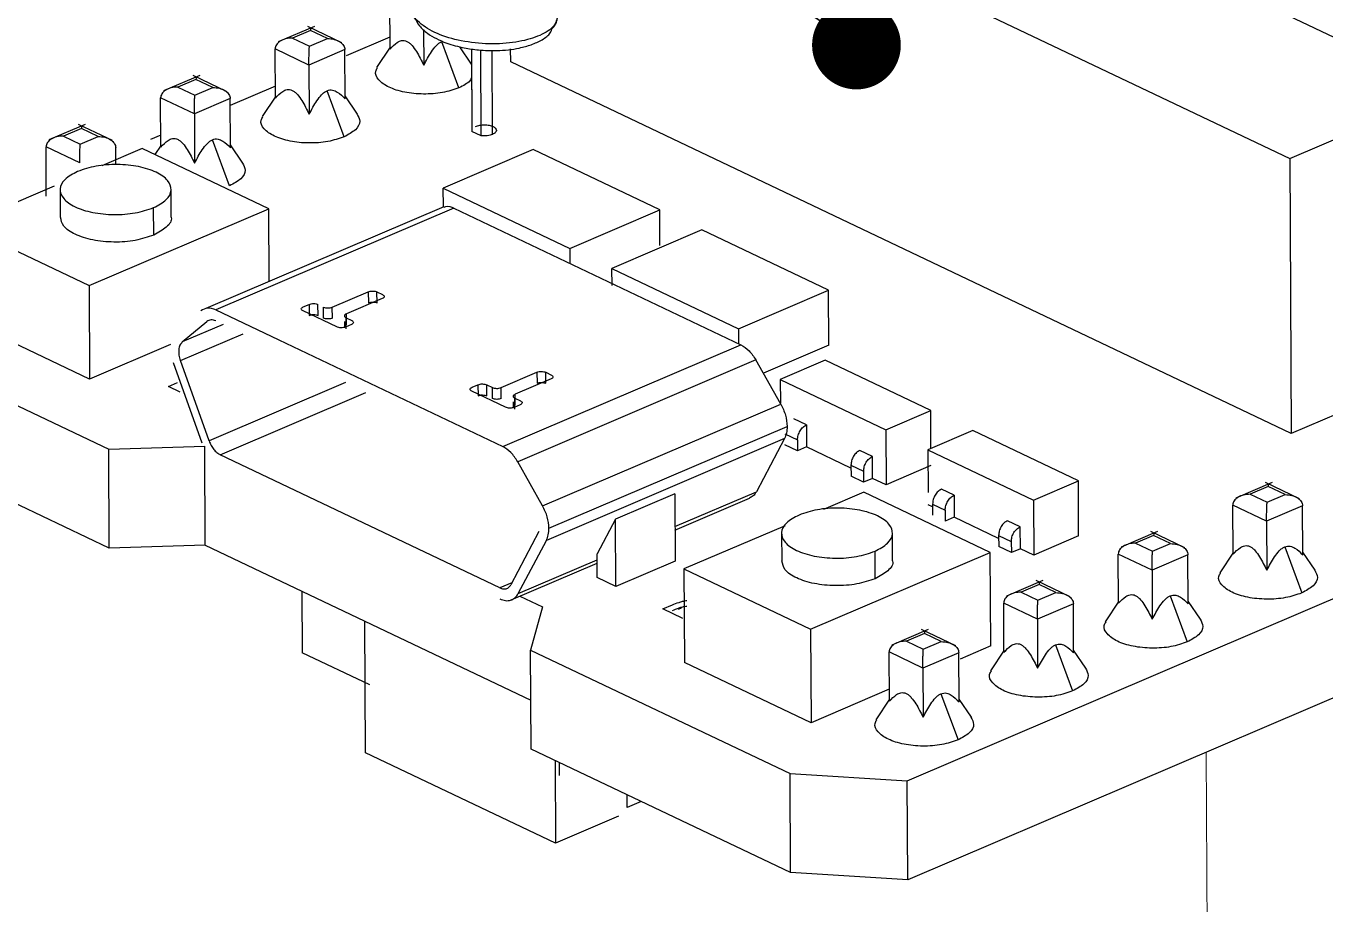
# Model space of a CAD drawing. Header units: millimetres. Extents: x 0 to 415, y 5 to 292.
# Drawn here: x 164.17 to 185.25, y 167.01 to 181.26 of the extents above; entities that cross this region are included whole.
import ezdxf

# ---------------------------------------------------------------- set-up
doc = ezdxf.new("R2010")
doc.units = ezdxf.units.MM
doc.linetypes.add('PHANTOM', pattern=[12.7, 6.35, -1.27, 1.27, -1.27, 1.27, -1.27])
doc.dimstyles.new('SLDDIMSTYLE0', dxfattribs={"dimtxt": 0.18, "dimasz": 1.44, "dimexe": 0, "dimexo": 0.0625, "dimgap": 0, "dimtad": 0, "dimtih": 1, "dimtoh": 1, "dimdec": 0, "dimrnd": 1e-09, "dimzin": 0, "dimdsep": 46, "dimtxsty": 'Standard', "dimblk1": 'DOT', "dimblk2": 'DOT', "dimsah": 1, "dimcen": 0.09, "dimadec": 0, "dimazin": 0, "dimtfac": 1.44, "dimtdec": 0, "dimtofl": 0, "dimtmove": 0, "dimatfit": 3, "dimldrblk": 'DOT', "dimfxl": 1, "dimfrac": 2, "dimtolj": 1, "dimtzin": 0, "dimarcsym": 0})

# ---------------------------------------------------------------- blocks, each defined once
blk = doc.blocks.new('_Dot')
at = {"color": 0, "linetype": 'ByBlock', "lineweight": -2}
blk.add_line((-0.5, 0), (-1, 0), dxfattribs=at)
at = {"color": 0, "linetype": 'ByBlock', "const_width": 0.5}
blk.add_lwpolyline([(-0.25, 0, 1), (0.25, 0, 1)], format="xyb", close=True, dxfattribs=at)

msp = doc.modelspace()

# ---------------------------------------------------------------- linework, layer by layer
at = {"color": 7, "linetype": 'Continuous', "lineweight": 25}
for p, q in [((187.229, 180.198), (174.566, 186.23)), ((172.015, 185.139), (184.677, 179.107)), ((178.471, 169.012), (212.408, 183.521)), ((212.416, 181.915), (178.479, 167.406)), ((170.08, 180.883), (170.076, 181.681)), ((168.853, 181.251), (168.263, 180.999)), ((169.299, 180.987), (168.744, 181.251)), ((168.79, 181.186), (168.498, 181.062)), ((168.498, 181.062), (168.772, 180.931)), ((168.772, 180.931), (169.064, 181.056)), ((169.064, 181.056), (168.79, 181.186)), ((170.079, 181.076), (169.367, 180.772)), ((170.624, 181.199), (170.627, 180.622)), ((168.764, 180.625), (168.217, 180.886)), ((168.221, 180.088), (168.217, 180.886)), ((169.348, 180.875), (168.764, 180.625)), ((169.352, 180.077), (169.348, 180.875)), ((170.084, 180.916), (169.863, 180.583)), ((171.195, 180.254), (170.918, 181.003)), ((171.403, 180.637), (171.21, 180.919)), ((171.402, 180.886), (171.408, 179.577)), ((171.403, 180.886), (171.409, 179.547)), ((171.558, 179.476), (171.551, 180.868)), ((172.038, 180.676), (172.036, 180.885)), ((168.764, 180.625), (168.768, 179.827)), ((184.7, 174.645), (172.038, 180.676)), ((166.994, 180.456), (166.404, 180.204)), ((167.44, 180.192), (166.885, 180.456)), ((166.931, 180.392), (166.639, 180.267)), ((166.639, 180.267), (166.913, 180.137)), ((166.913, 180.137), (167.205, 180.261)), ((167.205, 180.261), (166.931, 180.392)), ((168.22, 180.282), (167.489, 179.969)), ((169.336, 179.459), (169.059, 180.208)), ((184.677, 179.107), (187.229, 180.198)), ((166.905, 179.831), (166.358, 180.091)), ((166.362, 179.293), (166.358, 180.091)), ((167.488, 180.08), (166.905, 179.831)), ((167.493, 179.282), (167.488, 180.08)), ((168.225, 180.121), (168.004, 179.788)), ((169.553, 179.83), (169.351, 180.124)), ((166.905, 179.831), (166.909, 179.033)), ((165.135, 179.662), (164.545, 179.409)), ((165.072, 179.597), (164.78, 179.472)), ((165.58, 179.398), (165.026, 179.662)), ((165.346, 179.466), (165.072, 179.597)), ((164.78, 179.472), (165.054, 179.342)), ((165.054, 179.342), (165.346, 179.466)), ((166.361, 179.487), (166.196, 179.416)), ((167.477, 178.665), (167.2, 179.413)), ((171.558, 179.476), (171.409, 179.547)), ((165.046, 179.036), (164.499, 179.297)), ((164.503, 178.499), (164.499, 179.297)), ((166.061, 179.271), (165.406, 178.991)), ((165.631, 179.008), (165.629, 179.285)), ((168.115, 178.293), (166.061, 179.271)), ((166.366, 179.326), (166.265, 179.174)), ((167.693, 179.035), (167.492, 179.329)), ((172.401, 179.252), (170.943, 178.628)), ((174.455, 178.274), (172.401, 179.252)), ((184.677, 179.107), (184.7, 174.645)), ((164.631, 178.659), (163.145, 178.024)), ((164.728, 178.6), (164.73, 178.154)), ((166.53, 178.163), (166.528, 178.609)), ((170.945, 178.328), (170.943, 178.628)), ((170.943, 178.628), (172.997, 177.65)), ((166.246, 177.865), (166.244, 178.311)), ((170.953, 178.326), (167.089, 176.674)), ((171.117, 178.303), (167.253, 176.651)), ((171.117, 178.303), (175.773, 176.085)), ((165.198, 177.046), (168.115, 178.293)), ((168.121, 177.115), (168.115, 178.293)), ((172.997, 177.65), (174.455, 178.274)), ((174.458, 177.695), (174.455, 178.274)), ((163.145, 178.024), (165.198, 177.046)), ((175.139, 177.948), (173.681, 177.324)), ((177.193, 176.969), (175.139, 177.948)), ((172.997, 177.65), (172.998, 177.407)), ((173.682, 177.049), (173.681, 177.324)), ((173.681, 177.324), (175.734, 176.346)), ((165.198, 177.046), (165.206, 175.529)), ((169.143, 176.695), (169.727, 176.944)), ((169.955, 176.836), (169.372, 176.586)), ((169.727, 176.944), (169.728, 176.766)), ((169.868, 176.943), (169.959, 176.9)), ((169.869, 176.765), (169.868, 176.943)), ((175.734, 176.346), (177.193, 176.969)), ((177.197, 176.077), (177.193, 176.969)), ((167.253, 176.651), (171.909, 174.433)), ((169.215, 176.375), (168.668, 176.636)), ((168.672, 176.7), (168.769, 176.741)), ((168.769, 176.741), (168.77, 176.563)), ((168.912, 176.562), (168.911, 176.74)), ((169.003, 176.518), (169.002, 176.697)), ((169.144, 176.517), (169.143, 176.695)), ((165.206, 175.529), (163.153, 176.507)), ((166.71, 176.131), (167.109, 176.463)), ((169.34, 176.465), (169.341, 176.376)), ((169.454, 176.415), (169.357, 176.374)), ((169.367, 176.523), (169.458, 176.479)), ((169.368, 176.344), (169.367, 176.523)), ((169.372, 176.408), (169.372, 176.586)), ((161.306, 176.398), (165.516, 174.393)), ((175.734, 176.346), (175.736, 176.103)), ((166.518, 176.089), (165.206, 175.529)), ((171.909, 174.433), (175.773, 176.085)), ((177.197, 176.077), (176.138, 175.624)), ((166.559, 175.798), (167.025, 174.496)), ((167.145, 174.525), (166.678, 175.828)), ((176.016, 175.839), (172.152, 174.187)), ((176.42, 175.124), (176.016, 175.839)), ((177.14, 175.834), (176.411, 175.522)), ((178.852, 175.018), (177.14, 175.834)), ((171.881, 175.391), (172.464, 175.64)), ((172.464, 175.64), (172.465, 175.462)), ((172.606, 175.639), (172.697, 175.595)), ((172.607, 175.46), (172.606, 175.639)), ((187.252, 175.736), (184.7, 174.645)), ((166.487, 175.408), (166.633, 175.471)), ((166.675, 175.319), (166.487, 175.408)), ((171.41, 175.396), (171.507, 175.437)), ((171.507, 175.437), (171.508, 175.259)), ((171.649, 175.436), (171.74, 175.392)), ((171.649, 175.257), (171.649, 175.436)), ((171.741, 175.214), (171.74, 175.392)), ((171.882, 175.212), (171.881, 175.391)), ((172.693, 175.532), (172.109, 175.282)), ((176.411, 175.522), (176.413, 175.136)), ((176.411, 175.522), (178.123, 174.707)), ((171.953, 175.071), (171.406, 175.332)), ((172.078, 175.161), (172.079, 175.071)), ((172.105, 175.219), (172.196, 175.175)), ((172.106, 175.04), (172.105, 175.219)), ((172.11, 175.104), (172.109, 175.282)), ((172.192, 175.111), (172.094, 175.07)), ((172.556, 173.472), (176.42, 175.124)), ((178.123, 174.707), (178.852, 175.018)), ((178.855, 174.401), (178.852, 175.018)), ((165.524, 172.786), (161.315, 174.791)), ((172.658, 173.109), (176.522, 174.761)), ((176.836, 174.785), (176.631, 174.883)), ((176.836, 174.785), (176.838, 174.428)), ((176.48, 174.564), (172.616, 172.912)), ((176.48, 174.564), (176.024, 173.701)), ((176.486, 174.642), (176.691, 174.544)), ((176.691, 174.544), (176.692, 174.366)), ((178.123, 174.707), (178.127, 173.814)), ((179.536, 174.692), (178.807, 174.381)), ((181.247, 173.877), (179.536, 174.692)), ((165.516, 174.393), (167.075, 174.441)), ((165.524, 172.786), (165.516, 174.393)), ((167.083, 172.834), (167.075, 174.441)), ((171.862, 172.141), (167.325, 174.302)), ((176.692, 174.366), (176.487, 174.464)), ((176.838, 174.428), (176.692, 174.366)), ((177.558, 174.085), (176.838, 174.428)), ((177.908, 174.275), (177.703, 174.372)), ((178.807, 174.381), (178.811, 173.687)), ((178.807, 174.381), (180.518, 173.566)), ((172.556, 173.472), (172.152, 174.187)), ((177.558, 174.132), (177.763, 174.034)), ((177.558, 174.132), (177.559, 173.953)), ((177.91, 173.918), (177.908, 174.275)), ((178.856, 174.126), (178.127, 173.814)), ((177.764, 173.855), (177.559, 173.953)), ((177.763, 174.034), (177.764, 173.855)), ((177.91, 173.918), (177.764, 173.855)), ((178.127, 173.814), (177.91, 173.918)), ((180.518, 173.566), (181.247, 173.877)), ((181.252, 172.985), (181.247, 173.877)), ((174.699, 173.667), (173.736, 173.255)), ((174.699, 173.667), (174.704, 172.575)), ((177.765, 173.695), (177.11, 173.415)), ((179.819, 172.717), (177.765, 173.695)), ((179.232, 173.644), (179.027, 173.742)), ((184.39, 173.85), (183.8, 173.598)), ((184.327, 173.785), (184.036, 173.661)), ((184.036, 173.661), (184.309, 173.53)), ((184.836, 173.586), (184.281, 173.85)), ((184.601, 173.655), (184.327, 173.785)), ((174.702, 173.08), (175.911, 173.597)), ((178.882, 173.455), (178.812, 173.488)), ((178.882, 173.501), (179.087, 173.403)), ((178.882, 173.501), (178.883, 173.323)), ((179.232, 173.644), (179.234, 173.287)), ((180.518, 173.566), (180.523, 172.673)), ((184.301, 173.224), (183.754, 173.485)), ((183.758, 172.687), (183.754, 173.485)), ((184.885, 173.474), (184.301, 173.224)), ((184.309, 173.53), (184.601, 173.655)), ((184.889, 172.675), (184.885, 173.474)), ((173.736, 173.255), (173.438, 172.691)), ((173.742, 172.163), (173.736, 173.255)), ((179.087, 173.403), (179.088, 173.225)), ((179.234, 173.287), (179.088, 173.225)), ((179.954, 172.944), (179.234, 173.287)), ((172.496, 173.056), (172.04, 172.193)), ((176.489, 173.15), (174.849, 172.449)), ((178.234, 172.588), (178.232, 173.034)), ((180.304, 173.133), (180.099, 173.231)), ((180.306, 172.776), (180.304, 173.133)), ((182.531, 173.055), (181.941, 172.803)), ((182.977, 172.791), (182.422, 173.055)), ((184.301, 173.224), (184.305, 172.426)), ((167.083, 172.834), (165.524, 172.786)), ((167.083, 172.834), (172.364, 170.318)), ((172.161, 172.049), (172.616, 172.912)), ((176.432, 173.024), (176.434, 172.578)), ((179.954, 172.99), (180.159, 172.893)), ((179.954, 172.99), (179.955, 172.812)), ((180.159, 172.893), (180.16, 172.714)), ((181.252, 172.985), (180.523, 172.673)), ((182.468, 172.991), (182.176, 172.866)), ((182.176, 172.866), (182.45, 172.735)), ((182.45, 172.735), (182.742, 172.86)), ((182.742, 172.86), (182.468, 172.991)), ((173.44, 172.307), (173.438, 172.691)), ((176.903, 171.47), (179.819, 172.717)), ((177.95, 172.289), (177.948, 172.736)), ((179.826, 171.2), (179.819, 172.717)), ((180.16, 172.714), (179.955, 172.812)), ((180.306, 172.776), (180.16, 172.714)), ((180.523, 172.673), (180.306, 172.776)), ((182.442, 172.429), (181.895, 172.69)), ((181.899, 171.892), (181.895, 172.69)), ((183.025, 172.679), (182.442, 172.429)), ((183.03, 171.881), (183.025, 172.679)), ((183.762, 172.72), (183.541, 172.387)), ((184.596, 172.807), (184.873, 172.058)), ((185.09, 172.428), (184.888, 172.723)), ((172.047, 171.945), (173.439, 172.54)), ((174.704, 172.575), (173.742, 172.163)), ((174.849, 172.449), (174.857, 170.931)), ((174.849, 172.449), (176.903, 171.47)), ((182.442, 172.429), (182.446, 171.631)), ((173.742, 172.163), (173.44, 172.307)), ((180.672, 172.26), (180.082, 172.008)), ((180.609, 172.196), (180.317, 172.071)), ((181.117, 171.996), (180.563, 172.26)), ((180.883, 172.065), (180.609, 172.196)), ((168.651, 172.087), (168.656, 171.088)), ((172.188, 172.005), (172.551, 171.832)), ((180.317, 172.071), (180.591, 171.941)), ((180.591, 171.941), (180.883, 172.065)), ((182.737, 172.012), (183.014, 171.263)), ((172.551, 171.832), (172.36, 171.132)), ((174.508, 171.799), (174.66, 171.864)), ((174.83, 171.645), (174.508, 171.799)), ((174.761, 171.796), (174.806, 171.815)), ((180.583, 171.635), (180.036, 171.895)), ((180.04, 171.097), (180.036, 171.895)), ((181.166, 171.884), (180.583, 171.635)), ((181.17, 171.086), (181.166, 171.884)), ((181.903, 171.925), (181.682, 171.592)), ((183.23, 171.634), (183.029, 171.928)), ((169.684, 169.464), (169.673, 171.601)), ((180.583, 171.635), (180.587, 170.837)), ((176.903, 171.47), (176.91, 169.953)), ((178.813, 171.466), (178.222, 171.213)), ((178.75, 171.401), (178.458, 171.276)), ((179.258, 171.202), (178.704, 171.466)), ((179.024, 171.27), (178.75, 171.401)), ((172.36, 171.132), (176.57, 169.127)), ((172.368, 169.526), (172.36, 171.132)), ((178.458, 171.276), (178.732, 171.146)), ((178.732, 171.146), (179.024, 171.27)), ((179.826, 171.2), (179.327, 170.986)), ((180.878, 171.217), (181.154, 170.469)), ((181.371, 170.839), (181.17, 171.133)), ((169.751, 170.566), (168.656, 171.088)), ((176.91, 169.953), (174.857, 170.931)), ((178.724, 170.84), (178.177, 171.101)), ((178.181, 170.303), (178.177, 171.101)), ((179.307, 171.089), (178.724, 170.84)), ((179.311, 170.291), (179.307, 171.089)), ((180.044, 171.13), (179.823, 170.797)), ((178.724, 170.84), (178.728, 170.042)), ((178.18, 170.496), (176.91, 169.953)), ((178.185, 170.335), (177.963, 170.002)), ((179.018, 170.423), (179.295, 169.674)), ((179.512, 170.044), (179.311, 170.338)), ((172.764, 167.997), (169.684, 169.464)), ((176.578, 167.521), (172.368, 169.526)), ((172.757, 169.341), (172.764, 167.997)), ((172.831, 169.099), (172.83, 169.306)), ((176.57, 169.127), (178.471, 169.012)), ((176.578, 167.521), (176.57, 169.127)), ((178.479, 167.406), (178.471, 169.012)), ((173.926, 168.578), (173.925, 168.784)), ((174.154, 168.675), (173.926, 168.578)), ((173.788, 168.435), (172.764, 167.997)), ((178.479, 167.406), (176.578, 167.521))]:
    msp.add_line(p, q, dxfattribs=at)
at = {"color": 8, "linetype": 'Continuous', "lineweight": 25}
for p, q in [((171.743, 179.499), (171.736, 180.862)), ((167.375, 176.415), (166.71, 176.131)), ((166.678, 175.828), (167.695, 176.263)), ((169.357, 175.471), (167.145, 174.525)), ((167.325, 174.302), (169.689, 175.313)), ((174.702, 173.136), (176.024, 173.701)), ((172.161, 172.049), (173.439, 172.596)), ((172.057, 172.224), (171.862, 172.141))]:
    msp.add_line(p, q, dxfattribs=at)
at = {"color": 7, "linetype": 'PHANTOM', "lineweight": 18}
msp.add_line((183.32, 169.475), (183.339, 165.76), dxfattribs=at)
at = {"color": 8, "linetype": 'Continuous', "lineweight": 25}
msp.add_open_spline([(172.797, 181.407), (172.781, 181.349), (172.748, 181.23), (172.496, 181.084), (172.13, 180.985), (171.687, 180.956), (171.234, 181.006), (170.828, 181.125), (170.537, 181.307), (170.393, 181.485), (170.41, 181.591), (170.415, 181.62)], degree=3, knots=[0, 0, 0, 0, 0.1176094, 0.239252, 0.3566878, 0.4756958, 0.5971335, 0.713707, 0.8338841, 0.9547638, 1, 1, 1, 1], dxfattribs=at)
at = {"color": 7, "linetype": 'Continuous', "lineweight": 25}
for points, knots in [([(170.475, 181.405), (170.499, 181.356), (170.543, 181.262), (170.71, 181.111), (170.959, 180.984), (171.258, 180.904), (171.535, 180.863), (171.844, 180.851), (172.14, 180.886), (172.385, 180.954), (172.561, 181.036), (172.683, 181.129), (172.705, 181.198), (172.713, 181.224)], [0, 0, 0, 0, 0.087784, 0.16797, 0.298653, 0.396291, 0.469853, 0.563026, 0.685213, 0.75995, 0.845818, 0.940841, 1, 1, 1, 1]), ([(172.713, 181.224), (172.717, 181.227), (172.733, 181.239), (172.763, 181.276), (172.792, 181.337), (172.795, 181.386), (172.797, 181.409)], [0, 0, 0, 0, 0.067065, 0.28489, 0.670803, 1, 1, 1, 1]), ([(168.498, 181.062), (168.462, 181.06), (168.392, 181.056), (168.312, 181.023), (168.263, 180.986), (168.237, 180.955), (168.22, 180.922), (168.218, 180.898), (168.217, 180.886)], [0, 0, 0, 0, 0.287054, 0.553569, 0.678045, 0.789332, 0.897224, 1, 1, 1, 1]), ([(168.797, 181.222), (168.797, 181.223), (168.796, 181.232), (168.794, 181.226), (168.791, 181.2), (168.79, 181.186)], [0, 0, 0, 0, 0.045686, 0.505151, 1, 1, 1, 1]), ([(169.064, 181.056), (169.1, 181.053), (169.171, 181.048), (169.251, 181.013), (169.3, 180.976), (169.327, 180.944), (169.344, 180.91), (169.346, 180.886), (169.348, 180.875)], [0, 0, 0, 0, 0.287047, 0.553563, 0.67804, 0.789329, 0.897223, 1, 1, 1, 1]), ([(168.764, 180.625), (168.764, 180.638), (168.764, 180.662), (168.765, 180.704), (168.765, 180.747), (168.767, 180.806), (168.769, 180.876), (168.771, 180.912), (168.772, 180.931)], [0, 0, 0, 0, 0.1027761, 0.210668, 0.3219552, 0.446431, 0.7129429, 1, 1, 1, 1]), ([(170.08, 180.883), (170.117, 180.923), (170.173, 180.982), (170.255, 181.022), (170.309, 181.024), (170.352, 181.011), (170.396, 180.983), (170.45, 180.929), (170.533, 180.81), (170.59, 180.697), (170.627, 180.622)], [0, 0, 0, 0, 0.249432, 0.374533, 0.439888, 0.500075, 0.5604, 0.625941, 0.751146, 1, 1, 1, 1]), ([(170.627, 180.622), (170.667, 180.697), (170.726, 180.809), (170.814, 180.925), (170.872, 180.979), (170.903, 180.995), (170.918, 181.003)], [0, 0, 0, 0, 0.498796, 0.74895, 0.879658, 1, 1, 1, 1]), ([(166.938, 180.427), (166.938, 180.428), (166.937, 180.437), (166.934, 180.431), (166.932, 180.405), (166.931, 180.392)], [0, 0, 0, 0, 0.045686, 0.505151, 1, 1, 1, 1]), ([(171.195, 180.254), (171.11, 180.225), (170.941, 180.168), (170.62, 180.145), (170.31, 180.176), (170.047, 180.259), (169.884, 180.381), (169.824, 180.497), (169.865, 180.562), (169.877, 180.581)], [0, 0, 0, 0, 0.155693, 0.311388, 0.46708, 0.622774, 0.778468, 0.934161, 1, 1, 1, 1]), ([(171.404, 180.424), (171.397, 180.405), (171.371, 180.34), (171.268, 180.29), (171.195, 180.254)], [0, 0, 0, 0, 0.283997, 1, 1, 1, 1]), ([(166.639, 180.267), (166.603, 180.265), (166.533, 180.261), (166.453, 180.228), (166.404, 180.192), (166.378, 180.161), (166.361, 180.127), (166.359, 180.103), (166.358, 180.091)], [0, 0, 0, 0, 0.287044, 0.553563, 0.678041, 0.789329, 0.897223, 1, 1, 1, 1]), ([(167.205, 180.261), (167.241, 180.258), (167.312, 180.253), (167.392, 180.219), (167.441, 180.181), (167.468, 180.15), (167.485, 180.116), (167.487, 180.092), (167.488, 180.08)], [0, 0, 0, 0, 0.287047, 0.553563, 0.67804, 0.789329, 0.897223, 1, 1, 1, 1]), ([(168.221, 180.088), (168.258, 180.128), (168.314, 180.187), (168.396, 180.227), (168.45, 180.229), (168.493, 180.216), (168.536, 180.188), (168.591, 180.134), (168.674, 180.015), (168.731, 179.902), (168.768, 179.827)], [0, 0, 0, 0, 0.249432, 0.374533, 0.439888, 0.500075, 0.5604, 0.625941, 0.751146, 1, 1, 1, 1]), ([(168.768, 179.827), (168.808, 179.902), (168.867, 180.014), (168.955, 180.13), (169.013, 180.184), (169.044, 180.2), (169.059, 180.208)], [0, 0, 0, 0, 0.498796, 0.74895, 0.879658, 1, 1, 1, 1]), ([(169.059, 180.208), (169.074, 180.213), (169.105, 180.223), (169.163, 180.218), (169.251, 180.178), (169.311, 180.117), (169.352, 180.077)], [0, 0, 0, 0, 0.120672, 0.251771, 0.502224, 1, 1, 1, 1]), ([(166.905, 179.831), (166.905, 179.843), (166.905, 179.868), (166.905, 179.909), (166.906, 179.952), (166.908, 180.011), (166.91, 180.081), (166.912, 180.118), (166.913, 180.137)], [0, 0, 0, 0, 0.102777, 0.210671, 0.32196, 0.446437, 0.712953, 1, 1, 1, 1]), ([(169.336, 179.459), (169.251, 179.431), (169.082, 179.373), (168.761, 179.351), (168.451, 179.381), (168.188, 179.465), (168.025, 179.586), (167.965, 179.702), (168.006, 179.767), (168.018, 179.786)], [0, 0, 0, 0, 0.155693, 0.311388, 0.467082, 0.622776, 0.778469, 0.934164, 1, 1, 1, 1]), ([(169.545, 179.829), (169.565, 179.79), (169.611, 179.706), (169.538, 179.569), (169.403, 179.496), (169.336, 179.459)], [0, 0, 0, 0, 0.2962267, 0.6481156, 1, 1, 1, 1]), ([(165.079, 179.632), (165.079, 179.633), (165.078, 179.643), (165.075, 179.637), (165.073, 179.61), (165.072, 179.597)], [0, 0, 0, 0, 0.045685, 0.505139, 1, 1, 1, 1]), ([(171.469, 179.629), (171.49, 179.636), (171.533, 179.651), (171.613, 179.656), (171.691, 179.649), (171.756, 179.628), (171.798, 179.597), (171.811, 179.562), (171.794, 179.526), (171.76, 179.508), (171.743, 179.499)], [0, 0, 0, 0, 0.125005, 0.249998, 0.374999, 0.5, 0.625001, 0.750002, 0.874995, 1, 1, 1, 1]), ([(164.78, 179.472), (164.744, 179.47), (164.673, 179.466), (164.594, 179.433), (164.545, 179.397), (164.519, 179.366), (164.502, 179.332), (164.5, 179.308), (164.499, 179.297)], [0, 0, 0, 0, 0.287044, 0.553563, 0.678041, 0.789329, 0.897223, 1, 1, 1, 1]), ([(165.346, 179.466), (165.382, 179.464), (165.453, 179.458), (165.533, 179.424), (165.582, 179.386), (165.609, 179.355), (165.626, 179.321), (165.628, 179.297), (165.629, 179.285)], [0, 0, 0, 0, 0.2870571, 0.553569, 0.6780448, 0.789332, 0.8972239, 1, 1, 1, 1]), ([(166.362, 179.293), (166.399, 179.333), (166.455, 179.392), (166.537, 179.432), (166.591, 179.434), (166.634, 179.422), (166.677, 179.393), (166.732, 179.339), (166.815, 179.22), (166.872, 179.108), (166.909, 179.033)], [0, 0, 0, 0, 0.249432, 0.374533, 0.439888, 0.500075, 0.5604, 0.625941, 0.751146, 1, 1, 1, 1]), ([(166.909, 179.033), (166.949, 179.107), (167.008, 179.219), (167.096, 179.335), (167.154, 179.389), (167.185, 179.406), (167.2, 179.413)], [0, 0, 0, 0, 0.498795, 0.74895, 0.879643, 1, 1, 1, 1]), ([(167.2, 179.413), (167.214, 179.418), (167.246, 179.428), (167.304, 179.424), (167.392, 179.383), (167.452, 179.322), (167.493, 179.282)], [0, 0, 0, 0, 0.120672, 0.251771, 0.502224, 1, 1, 1, 1]), ([(171.743, 179.499), (171.73, 179.494), (171.704, 179.484), (171.657, 179.476), (171.607, 179.473), (171.574, 179.475), (171.558, 179.476)], [0, 0, 0, 0, 0.249998, 0.499991, 0.749999, 1, 1, 1, 1]), ([(165.046, 179.036), (165.046, 179.048), (165.046, 179.073), (165.046, 179.114), (165.047, 179.158), (165.048, 179.217), (165.051, 179.286), (165.053, 179.323), (165.054, 179.342)], [0, 0, 0, 0, 0.102777, 0.210671, 0.32196, 0.446437, 0.712953, 1, 1, 1, 1]), ([(166.244, 178.311), (166.32, 178.352), (166.473, 178.434), (166.549, 178.596), (166.492, 178.755), (166.301, 178.892), (166.007, 178.986), (165.658, 179.02), (165.297, 178.995), (165.107, 178.93), (165.012, 178.898)], [0, 0, 0, 0, 0.125001, 0.250001, 0.375, 0.5, 0.625, 0.749999, 0.874999, 1, 1, 1, 1]), ([(167.685, 179.034), (167.706, 178.995), (167.752, 178.911), (167.679, 178.774), (167.544, 178.701), (167.477, 178.665)], [0, 0, 0, 0, 0.2962267, 0.6481156, 1, 1, 1, 1]), ([(165.012, 178.898), (164.935, 178.857), (164.782, 178.775), (164.706, 178.613), (164.763, 178.454), (164.954, 178.317), (165.248, 178.223), (165.597, 178.189), (165.958, 178.214), (166.148, 178.279), (166.244, 178.311)], [0, 0, 0, 0, 0.125001, 0.250001, 0.375, 0.5, 0.625, 0.749999, 0.874999, 1, 1, 1, 1]), ([(170.956, 178.319), (170.966, 178.324), (171.012, 178.346), (171.071, 178.322), (171.117, 178.303)], [0, 0, 0, 0, 0.215141, 1, 1, 1, 1]), ([(166.246, 177.865), (166.151, 177.833), (165.96, 177.768), (165.6, 177.742), (165.25, 177.777), (164.959, 177.871), (164.764, 178.004), (164.745, 178.105), (164.735, 178.154)], [0, 0, 0, 0, 0.169089, 0.338176, 0.507262, 0.676349, 0.845436, 1, 1, 1, 1]), ([(166.524, 178.163), (166.526, 178.158), (166.549, 178.102), (166.468, 177.988), (166.32, 177.906), (166.246, 177.865)], [0, 0, 0, 0, 0.041175, 0.520585, 1, 1, 1, 1]), ([(169.727, 176.944), (169.737, 176.948), (169.758, 176.955), (169.798, 176.958), (169.838, 176.954), (169.858, 176.947), (169.868, 176.943)], [0, 0, 0, 0, 0.249989, 0.499978, 0.749991, 1, 1, 1, 1]), ([(169.959, 176.9), (169.967, 176.895), (169.983, 176.885), (169.989, 176.867), (169.98, 176.85), (169.963, 176.84), (169.955, 176.836)], [0, 0, 0, 0, 0.250004, 0.500022, 0.750012, 1, 1, 1, 1]), ([(167.253, 176.651), (167.208, 176.666), (167.118, 176.697), (167.047, 176.656), (167.012, 176.635)], [0, 0, 0, 0, 0.500002, 1, 1, 1, 1]), ([(168.668, 176.636), (168.66, 176.641), (168.644, 176.65), (168.638, 176.668), (168.647, 176.686), (168.664, 176.695), (168.672, 176.7)], [0, 0, 0, 0, 0.250002, 0.500017, 0.750009, 1, 1, 1, 1]), ([(168.769, 176.741), (168.78, 176.745), (168.801, 176.752), (168.841, 176.755), (168.881, 176.751), (168.901, 176.744), (168.911, 176.74)], [0, 0, 0, 0, 0.249986, 0.500012, 0.749994, 1, 1, 1, 1]), ([(169.002, 176.697), (169.012, 176.693), (169.032, 176.685), (169.072, 176.682), (169.112, 176.684), (169.133, 176.692), (169.143, 176.695)], [0, 0, 0, 0, 0.250004, 0.499985, 0.74997, 1, 1, 1, 1]), ([(169.728, 176.766), (169.738, 176.77), (169.759, 176.777), (169.799, 176.78), (169.839, 176.776), (169.859, 176.768), (169.869, 176.765)], [0, 0, 0, 0, 0.249989, 0.499978, 0.749991, 1, 1, 1, 1]), ([(167.254, 176.472), (167.227, 176.482), (167.173, 176.5), (167.131, 176.476), (167.109, 176.463)], [0, 0, 0, 0, 0.500004, 1, 1, 1, 1]), ([(168.77, 176.563), (168.781, 176.567), (168.802, 176.574), (168.842, 176.577), (168.881, 176.573), (168.902, 176.565), (168.912, 176.562)], [0, 0, 0, 0, 0.249986, 0.500012, 0.749994, 1, 1, 1, 1]), ([(169.144, 176.517), (169.134, 176.513), (169.113, 176.506), (169.073, 176.503), (169.033, 176.507), (169.013, 176.514), (169.003, 176.518)], [0, 0, 0, 0, 0.25003, 0.500015, 0.749996, 1, 1, 1, 1]), ([(169.372, 176.586), (169.363, 176.582), (169.346, 176.573), (169.338, 176.555), (169.343, 176.537), (169.359, 176.527), (169.367, 176.523)], [0, 0, 0, 0, 0.25003, 0.500011, 0.749996, 1, 1, 1, 1]), ([(169.458, 176.479), (169.466, 176.474), (169.482, 176.465), (169.488, 176.447), (169.479, 176.429), (169.462, 176.42), (169.454, 176.415)], [0, 0, 0, 0, 0.2500004, 0.4999886, 0.7500148, 1, 1, 1, 1]), ([(169.357, 176.374), (169.346, 176.37), (169.325, 176.363), (169.285, 176.36), (169.245, 176.364), (169.225, 176.372), (169.215, 176.375)], [0, 0, 0, 0, 0.249991, 0.499983, 0.750003, 1, 1, 1, 1]), ([(166.71, 176.131), (166.696, 176.115), (166.668, 176.084), (166.65, 176.008), (166.651, 175.92), (166.669, 175.859), (166.678, 175.828)], [0, 0, 0, 0, 0.249995, 0.499995, 0.749993, 1, 1, 1, 1]), ([(175.773, 176.085), (175.819, 176.057), (175.909, 176.002), (175.98, 175.893), (176.016, 175.839)], [0, 0, 0, 0, 0.500003, 1, 1, 1, 1]), ([(172.464, 175.64), (172.475, 175.644), (172.496, 175.651), (172.536, 175.654), (172.576, 175.65), (172.596, 175.643), (172.606, 175.639)], [0, 0, 0, 0, 0.249988, 0.499978, 0.749996, 1, 1, 1, 1]), ([(172.697, 175.595), (172.705, 175.591), (172.721, 175.581), (172.726, 175.563), (172.718, 175.545), (172.701, 175.536), (172.693, 175.532)], [0, 0, 0, 0, 0.250009, 0.500022, 0.750011, 1, 1, 1, 1]), ([(171.406, 175.332), (171.398, 175.337), (171.382, 175.346), (171.376, 175.364), (171.384, 175.382), (171.401, 175.391), (171.41, 175.396)], [0, 0, 0, 0, 0.249997, 0.500017, 0.750009, 1, 1, 1, 1]), ([(171.507, 175.437), (171.518, 175.441), (171.539, 175.448), (171.579, 175.451), (171.618, 175.447), (171.638, 175.44), (171.649, 175.436)], [0, 0, 0, 0, 0.249985, 0.500011, 0.75, 1, 1, 1, 1]), ([(171.74, 175.392), (171.75, 175.389), (171.77, 175.381), (171.809, 175.377), (171.849, 175.38), (171.871, 175.387), (171.881, 175.391)], [0, 0, 0, 0, 0.250004, 0.499989, 0.74997, 1, 1, 1, 1]), ([(172.465, 175.462), (172.476, 175.465), (172.497, 175.473), (172.537, 175.475), (172.576, 175.472), (172.597, 175.464), (172.607, 175.46)], [0, 0, 0, 0, 0.249988, 0.499978, 0.749996, 1, 1, 1, 1]), ([(171.508, 175.259), (171.519, 175.262), (171.54, 175.27), (171.58, 175.272), (171.619, 175.269), (171.639, 175.261), (171.649, 175.257)], [0, 0, 0, 0, 0.249985, 0.500011, 0.75, 1, 1, 1, 1]), ([(171.882, 175.212), (171.871, 175.209), (171.85, 175.202), (171.81, 175.199), (171.771, 175.202), (171.751, 175.21), (171.741, 175.214)], [0, 0, 0, 0, 0.25003, 0.500011, 0.749996, 1, 1, 1, 1]), ([(172.109, 175.282), (172.101, 175.278), (172.084, 175.269), (172.075, 175.251), (172.081, 175.233), (172.097, 175.223), (172.105, 175.219)], [0, 0, 0, 0, 0.25003, 0.500015, 0.749996, 1, 1, 1, 1]), ([(172.196, 175.175), (172.204, 175.17), (172.22, 175.161), (172.225, 175.143), (172.217, 175.125), (172.2, 175.116), (172.192, 175.111)], [0, 0, 0, 0, 0.250006, 0.499988, 0.750014, 1, 1, 1, 1]), ([(172.094, 175.07), (172.084, 175.066), (172.063, 175.059), (172.023, 175.056), (171.983, 175.06), (171.963, 175.067), (171.953, 175.071)], [0, 0, 0, 0, 0.249991, 0.499983, 0.749998, 1, 1, 1, 1]), ([(176.42, 175.124), (176.449, 175.064), (176.507, 174.945), (176.517, 174.822), (176.522, 174.761)], [0, 0, 0, 0, 0.500007, 1, 1, 1, 1]), ([(176.522, 174.761), (176.521, 174.724), (176.517, 174.65), (176.493, 174.593), (176.48, 174.564)], [0, 0, 0, 0, 0.500008, 1, 1, 1, 1]), ([(176.691, 174.544), (176.694, 174.569), (176.698, 174.617), (176.731, 174.691), (176.779, 174.753), (176.817, 174.774), (176.836, 174.785)], [0, 0, 0, 0, 0.249983, 0.499988, 0.749994, 1, 1, 1, 1]), ([(167.145, 174.525), (167.155, 174.501), (167.175, 174.451), (167.219, 174.387), (167.27, 174.334), (167.307, 174.313), (167.325, 174.302)], [0, 0, 0, 0, 0.250001, 0.499998, 0.75, 1, 1, 1, 1]), ([(172.152, 174.187), (172.116, 174.241), (172.045, 174.35), (171.955, 174.405), (171.909, 174.433)], [0, 0, 0, 0, 0.499997, 1, 1, 1, 1]), ([(177.703, 174.372), (177.684, 174.362), (177.646, 174.34), (177.598, 174.278), (177.564, 174.205), (177.56, 174.156), (177.558, 174.132)], [0, 0, 0, 0, 0.250006, 0.500012, 0.750017, 1, 1, 1, 1]), ([(177.763, 174.034), (177.766, 174.058), (177.77, 174.107), (177.803, 174.18), (177.851, 174.242), (177.889, 174.264), (177.908, 174.275)], [0, 0, 0, 0, 0.249983, 0.499988, 0.749994, 1, 1, 1, 1]), ([(176.024, 173.701), (176.008, 173.676), (175.978, 173.628), (175.931, 173.608), (175.91, 173.599)], [0, 0, 0, 0, 0.538725, 1, 1, 1, 1]), ([(179.027, 173.742), (179.008, 173.731), (178.969, 173.709), (178.921, 173.647), (178.888, 173.574), (178.884, 173.525), (178.882, 173.501)], [0, 0, 0, 0, 0.250006, 0.500012, 0.750017, 1, 1, 1, 1]), ([(184.036, 173.661), (183.999, 173.658), (183.929, 173.654), (183.849, 173.622), (183.8, 173.585), (183.774, 173.554), (183.757, 173.521), (183.755, 173.497), (183.754, 173.485)], [0, 0, 0, 0, 0.287055, 0.553569, 0.678044, 0.789332, 0.897224, 1, 1, 1, 1]), ([(184.334, 173.821), (184.334, 173.822), (184.333, 173.831), (184.331, 173.825), (184.328, 173.799), (184.327, 173.785)], [0, 0, 0, 0, 0.0456854, 0.5051486, 1, 1, 1, 1]), ([(172.658, 173.109), (172.653, 173.17), (172.643, 173.293), (172.585, 173.412), (172.556, 173.472)], [0, 0, 0, 0, 0.499993, 1, 1, 1, 1]), ([(179.087, 173.403), (179.089, 173.428), (179.093, 173.476), (179.127, 173.55), (179.175, 173.612), (179.213, 173.633), (179.232, 173.644)], [0, 0, 0, 0, 0.249983, 0.499988, 0.749994, 1, 1, 1, 1]), ([(184.301, 173.224), (184.301, 173.236), (184.301, 173.261), (184.302, 173.303), (184.302, 173.346), (184.304, 173.405), (184.306, 173.475), (184.308, 173.511), (184.309, 173.53)], [0, 0, 0, 0, 0.102776, 0.210668, 0.321955, 0.446431, 0.712945, 1, 1, 1, 1]), ([(184.601, 173.655), (184.637, 173.652), (184.708, 173.646), (184.788, 173.612), (184.837, 173.575), (184.864, 173.543), (184.881, 173.509), (184.883, 173.485), (184.885, 173.474)], [0, 0, 0, 0, 0.287045, 0.553563, 0.67804, 0.789329, 0.897223, 1, 1, 1, 1]), ([(176.716, 173.323), (176.639, 173.281), (176.486, 173.199), (176.41, 173.038), (176.468, 172.879), (176.658, 172.741), (176.952, 172.648), (177.301, 172.613), (177.662, 172.639), (177.853, 172.703), (177.948, 172.736)], [0, 0, 0, 0, 0.125001, 0.250001, 0.375, 0.5, 0.625, 0.749999, 0.874999, 1, 1, 1, 1]), ([(177.948, 172.736), (178.024, 172.777), (178.178, 172.859), (178.253, 173.02), (178.196, 173.18), (178.005, 173.317), (177.711, 173.41), (177.362, 173.445), (177.001, 173.42), (176.811, 173.355), (176.716, 173.323)], [0, 0, 0, 0, 0.125001, 0.250001, 0.375, 0.5, 0.625, 0.749999, 0.874999, 1, 1, 1, 1]), ([(172.616, 172.912), (172.629, 172.941), (172.653, 172.998), (172.657, 173.072), (172.658, 173.109)], [0, 0, 0, 0, 0.499992, 1, 1, 1, 1]), ([(180.099, 173.231), (180.08, 173.22), (180.041, 173.199), (179.993, 173.137), (179.96, 173.063), (179.956, 173.015), (179.954, 172.99)], [0, 0, 0, 0, 0.250006, 0.500012, 0.750017, 1, 1, 1, 1]), ([(180.159, 172.893), (180.161, 172.917), (180.165, 172.966), (180.199, 173.039), (180.247, 173.101), (180.285, 173.123), (180.304, 173.133)], [0, 0, 0, 0, 0.249983, 0.499988, 0.749994, 1, 1, 1, 1]), ([(182.475, 173.026), (182.475, 173.027), (182.474, 173.036), (182.471, 173.03), (182.469, 173.004), (182.468, 172.991)], [0, 0, 0, 0, 0.0456854, 0.5051486, 1, 1, 1, 1]), ([(182.176, 172.866), (182.14, 172.864), (182.07, 172.86), (181.99, 172.827), (181.941, 172.79), (181.915, 172.759), (181.898, 172.726), (181.896, 172.702), (181.895, 172.69)], [0, 0, 0, 0, 0.287045, 0.553563, 0.67804, 0.789329, 0.897223, 1, 1, 1, 1]), ([(182.742, 172.86), (182.778, 172.857), (182.849, 172.852), (182.929, 172.817), (182.978, 172.78), (183.005, 172.748), (183.022, 172.714), (183.024, 172.69), (183.025, 172.679)], [0, 0, 0, 0, 0.287045, 0.553563, 0.67804, 0.789329, 0.897223, 1, 1, 1, 1]), ([(183.758, 172.687), (183.795, 172.727), (183.851, 172.786), (183.933, 172.826), (183.987, 172.828), (184.03, 172.815), (184.073, 172.787), (184.128, 172.733), (184.211, 172.614), (184.268, 172.501), (184.305, 172.426)], [0, 0, 0, 0, 0.249432, 0.374532, 0.439889, 0.500076, 0.5604, 0.625942, 0.751147, 1, 1, 1, 1]), ([(184.596, 172.807), (184.611, 172.812), (184.642, 172.822), (184.7, 172.817), (184.788, 172.777), (184.848, 172.716), (184.889, 172.675)], [0, 0, 0, 0, 0.120672, 0.251771, 0.502224, 1, 1, 1, 1]), ([(182.442, 172.429), (182.442, 172.442), (182.442, 172.466), (182.443, 172.508), (182.443, 172.551), (182.445, 172.61), (182.447, 172.68), (182.449, 172.716), (182.45, 172.735)], [0, 0, 0, 0, 0.102777, 0.210671, 0.32196, 0.446437, 0.712955, 1, 1, 1, 1]), ([(184.305, 172.426), (184.345, 172.501), (184.404, 172.613), (184.492, 172.729), (184.55, 172.783), (184.581, 172.799), (184.596, 172.807)], [0, 0, 0, 0, 0.498796, 0.74895, 0.879658, 1, 1, 1, 1]), ([(177.95, 172.289), (177.855, 172.257), (177.665, 172.193), (177.304, 172.167), (176.954, 172.202), (176.663, 172.295), (176.468, 172.428), (176.449, 172.53), (176.439, 172.579)], [0, 0, 0, 0, 0.169088, 0.338175, 0.507262, 0.676349, 0.845436, 1, 1, 1, 1]), ([(178.229, 172.587), (178.23, 172.583), (178.253, 172.526), (178.172, 172.412), (178.024, 172.33), (177.95, 172.289)], [0, 0, 0, 0, 0.0411759, 0.5205859, 1, 1, 1, 1]), ([(185.082, 172.428), (185.102, 172.389), (185.148, 172.305), (185.075, 172.168), (184.94, 172.095), (184.873, 172.058)], [0, 0, 0, 0, 0.296227, 0.648116, 1, 1, 1, 1]), ([(171.862, 172.141), (171.88, 172.134), (171.916, 172.12), (171.967, 172.125), (172.011, 172.148), (172.03, 172.178), (172.04, 172.193)], [0, 0, 0, 0, 0.2499971, 0.5000006, 0.7499973, 1, 1, 1, 1]), ([(180.616, 172.231), (180.616, 172.232), (180.615, 172.241), (180.612, 172.235), (180.61, 172.209), (180.609, 172.196)], [0, 0, 0, 0, 0.0456844, 0.5051367, 1, 1, 1, 1]), ([(184.873, 172.058), (184.788, 172.029), (184.619, 171.972), (184.298, 171.949), (183.988, 171.98), (183.725, 172.063), (183.562, 172.185), (183.502, 172.301), (183.543, 172.366), (183.555, 172.385)], [0, 0, 0, 0, 0.155693, 0.311388, 0.467082, 0.622776, 0.778469, 0.934164, 1, 1, 1, 1]), ([(171.863, 171.962), (171.893, 171.951), (171.954, 171.928), (172.038, 171.937), (172.111, 171.974), (172.144, 172.024), (172.161, 172.049)], [0, 0, 0, 0, 0.250001, 0.500002, 0.750004, 1, 1, 1, 1]), ([(180.317, 172.071), (180.281, 172.069), (180.21, 172.065), (180.131, 172.032), (180.082, 171.996), (180.056, 171.965), (180.039, 171.931), (180.037, 171.907), (180.036, 171.895)], [0, 0, 0, 0, 0.287045, 0.553563, 0.67804, 0.789329, 0.897223, 1, 1, 1, 1]), ([(180.883, 172.065), (180.919, 172.062), (180.99, 172.057), (181.07, 172.023), (181.119, 171.985), (181.146, 171.954), (181.163, 171.92), (181.165, 171.896), (181.166, 171.884)], [0, 0, 0, 0, 0.287055, 0.553569, 0.678045, 0.789332, 0.897224, 1, 1, 1, 1]), ([(181.899, 171.892), (181.936, 171.932), (181.992, 171.991), (182.074, 172.031), (182.128, 172.033), (182.171, 172.02), (182.214, 171.992), (182.269, 171.938), (182.352, 171.819), (182.409, 171.706), (182.446, 171.631)], [0, 0, 0, 0, 0.249432, 0.374532, 0.439889, 0.500076, 0.5604, 0.625942, 0.751147, 1, 1, 1, 1]), ([(182.446, 171.631), (182.486, 171.706), (182.545, 171.818), (182.633, 171.934), (182.691, 171.988), (182.722, 172.004), (182.737, 172.012)], [0, 0, 0, 0, 0.498795, 0.74895, 0.879643, 1, 1, 1, 1]), ([(182.737, 172.012), (182.751, 172.017), (182.783, 172.027), (182.841, 172.023), (182.929, 171.982), (182.989, 171.921), (183.03, 171.881)], [0, 0, 0, 0, 0.120672, 0.251771, 0.502224, 1, 1, 1, 1]), ([(174.66, 171.864), (174.695, 171.879), (174.748, 171.9), (174.826, 171.926), (174.871, 171.933), (174.894, 171.936)], [0, 0, 0, 0, 0.500339, 0.750489, 1, 1, 1, 1]), ([(174.661, 171.775), (174.696, 171.789), (174.749, 171.811), (174.826, 171.836), (174.871, 171.843), (174.893, 171.847)], [0, 0, 0, 0, 0.501685, 0.752508, 1, 1, 1, 1]), ([(180.583, 171.635), (180.583, 171.647), (180.583, 171.672), (180.583, 171.713), (180.584, 171.756), (180.585, 171.815), (180.588, 171.885), (180.59, 171.922), (180.591, 171.941)], [0, 0, 0, 0, 0.102777, 0.210671, 0.32196, 0.446437, 0.712955, 1, 1, 1, 1]), ([(183.014, 171.263), (182.929, 171.235), (182.76, 171.177), (182.439, 171.155), (182.129, 171.185), (181.866, 171.269), (181.703, 171.39), (181.643, 171.506), (181.684, 171.571), (181.696, 171.59)], [0, 0, 0, 0, 0.155693, 0.311388, 0.467082, 0.622776, 0.778469, 0.934164, 1, 1, 1, 1]), ([(183.222, 171.633), (183.243, 171.594), (183.289, 171.51), (183.216, 171.373), (183.081, 171.3), (183.014, 171.263)], [0, 0, 0, 0, 0.296227, 0.648116, 1, 1, 1, 1]), ([(178.757, 171.436), (178.757, 171.437), (178.756, 171.447), (178.753, 171.441), (178.751, 171.414), (178.75, 171.401)], [0, 0, 0, 0, 0.0456853, 0.505126, 1, 1, 1, 1]), ([(178.458, 171.276), (178.422, 171.274), (178.351, 171.27), (178.272, 171.237), (178.223, 171.201), (178.197, 171.17), (178.18, 171.136), (178.178, 171.112), (178.177, 171.101)], [0, 0, 0, 0, 0.287058, 0.553562, 0.678048, 0.789328, 0.897221, 1, 1, 1, 1]), ([(178.724, 170.84), (178.724, 170.852), (178.724, 170.877), (178.724, 170.918), (178.725, 170.962), (178.726, 171.021), (178.729, 171.09), (178.731, 171.127), (178.732, 171.146)], [0, 0, 0, 0, 0.102779, 0.210672, 0.321952, 0.446438, 0.712942, 1, 1, 1, 1]), ([(179.024, 171.27), (179.06, 171.268), (179.131, 171.262), (179.211, 171.228), (179.26, 171.19), (179.287, 171.159), (179.304, 171.125), (179.306, 171.101), (179.307, 171.089)], [0, 0, 0, 0, 0.287057, 0.55356, 0.678046, 0.789326, 0.897224, 1, 1, 1, 1]), ([(180.04, 171.097), (180.077, 171.137), (180.133, 171.196), (180.215, 171.236), (180.269, 171.238), (180.312, 171.226), (180.355, 171.197), (180.41, 171.143), (180.493, 171.024), (180.55, 170.912), (180.587, 170.837)], [0, 0, 0, 0, 0.249432, 0.374532, 0.439889, 0.500076, 0.5604, 0.625942, 0.751147, 1, 1, 1, 1]), ([(180.587, 170.837), (180.627, 170.911), (180.686, 171.023), (180.774, 171.139), (180.832, 171.193), (180.863, 171.21), (180.878, 171.217)], [0, 0, 0, 0, 0.498784, 0.74895, 0.879643, 1, 1, 1, 1]), ([(180.878, 171.217), (180.892, 171.222), (180.923, 171.232), (180.981, 171.228), (181.07, 171.187), (181.13, 171.126), (181.17, 171.086)], [0, 0, 0, 0, 0.120672, 0.251771, 0.502224, 1, 1, 1, 1]), ([(181.154, 170.469), (181.07, 170.44), (180.901, 170.382), (180.58, 170.36), (180.27, 170.39), (180.007, 170.474), (179.844, 170.595), (179.784, 170.712), (179.825, 170.776), (179.837, 170.796)], [0, 0, 0, 0, 0.155696, 0.311388, 0.467082, 0.622776, 0.77847, 0.934164, 1, 1, 1, 1]), ([(181.363, 170.838), (181.384, 170.799), (181.43, 170.715), (181.357, 170.578), (181.222, 170.505), (181.154, 170.469)], [0, 0, 0, 0, 0.296227, 0.648116, 1, 1, 1, 1]), ([(178.181, 170.303), (178.218, 170.342), (178.274, 170.401), (178.356, 170.441), (178.41, 170.443), (178.453, 170.431), (178.496, 170.402), (178.551, 170.348), (178.634, 170.23), (178.691, 170.117), (178.728, 170.042)], [0, 0, 0, 0, 0.249432, 0.374532, 0.439889, 0.500076, 0.5604, 0.625942, 0.751147, 1, 1, 1, 1]), ([(178.728, 170.042), (178.768, 170.116), (178.827, 170.228), (178.915, 170.344), (178.973, 170.398), (179.004, 170.415), (179.018, 170.423)], [0, 0, 0, 0, 0.498789, 0.748939, 0.879645, 1, 1, 1, 1]), ([(179.018, 170.423), (179.033, 170.427), (179.064, 170.438), (179.122, 170.433), (179.211, 170.392), (179.271, 170.331), (179.311, 170.291)], [0, 0, 0, 0, 0.120658, 0.251757, 0.502223, 1, 1, 1, 1]), ([(179.295, 169.674), (179.211, 169.645), (179.042, 169.588), (178.721, 169.565), (178.411, 169.596), (178.148, 169.679), (177.984, 169.8), (177.925, 169.917), (177.966, 169.982), (177.978, 170.001)], [0, 0, 0, 0, 0.155696, 0.311388, 0.467082, 0.622776, 0.77847, 0.934164, 1, 1, 1, 1]), ([(179.504, 170.043), (179.525, 170.005), (179.571, 169.92), (179.498, 169.783), (179.363, 169.71), (179.295, 169.674)], [0, 0, 0, 0, 0.296227, 0.648116, 1, 1, 1, 1])]:
    msp.add_open_spline(points, degree=3, knots=knots, dxfattribs=at)

# ---------------------------------------------------------------- leaders
at = {"color": 7, "linetype": 'Continuous', "lineweight": 0}
msp.add_leader([(177.647, 180.949), (141.845, 204.929)], dimstyle='SLDDIMSTYLE0', dxfattribs=at)

doc.saveas('drawing.dxf')
